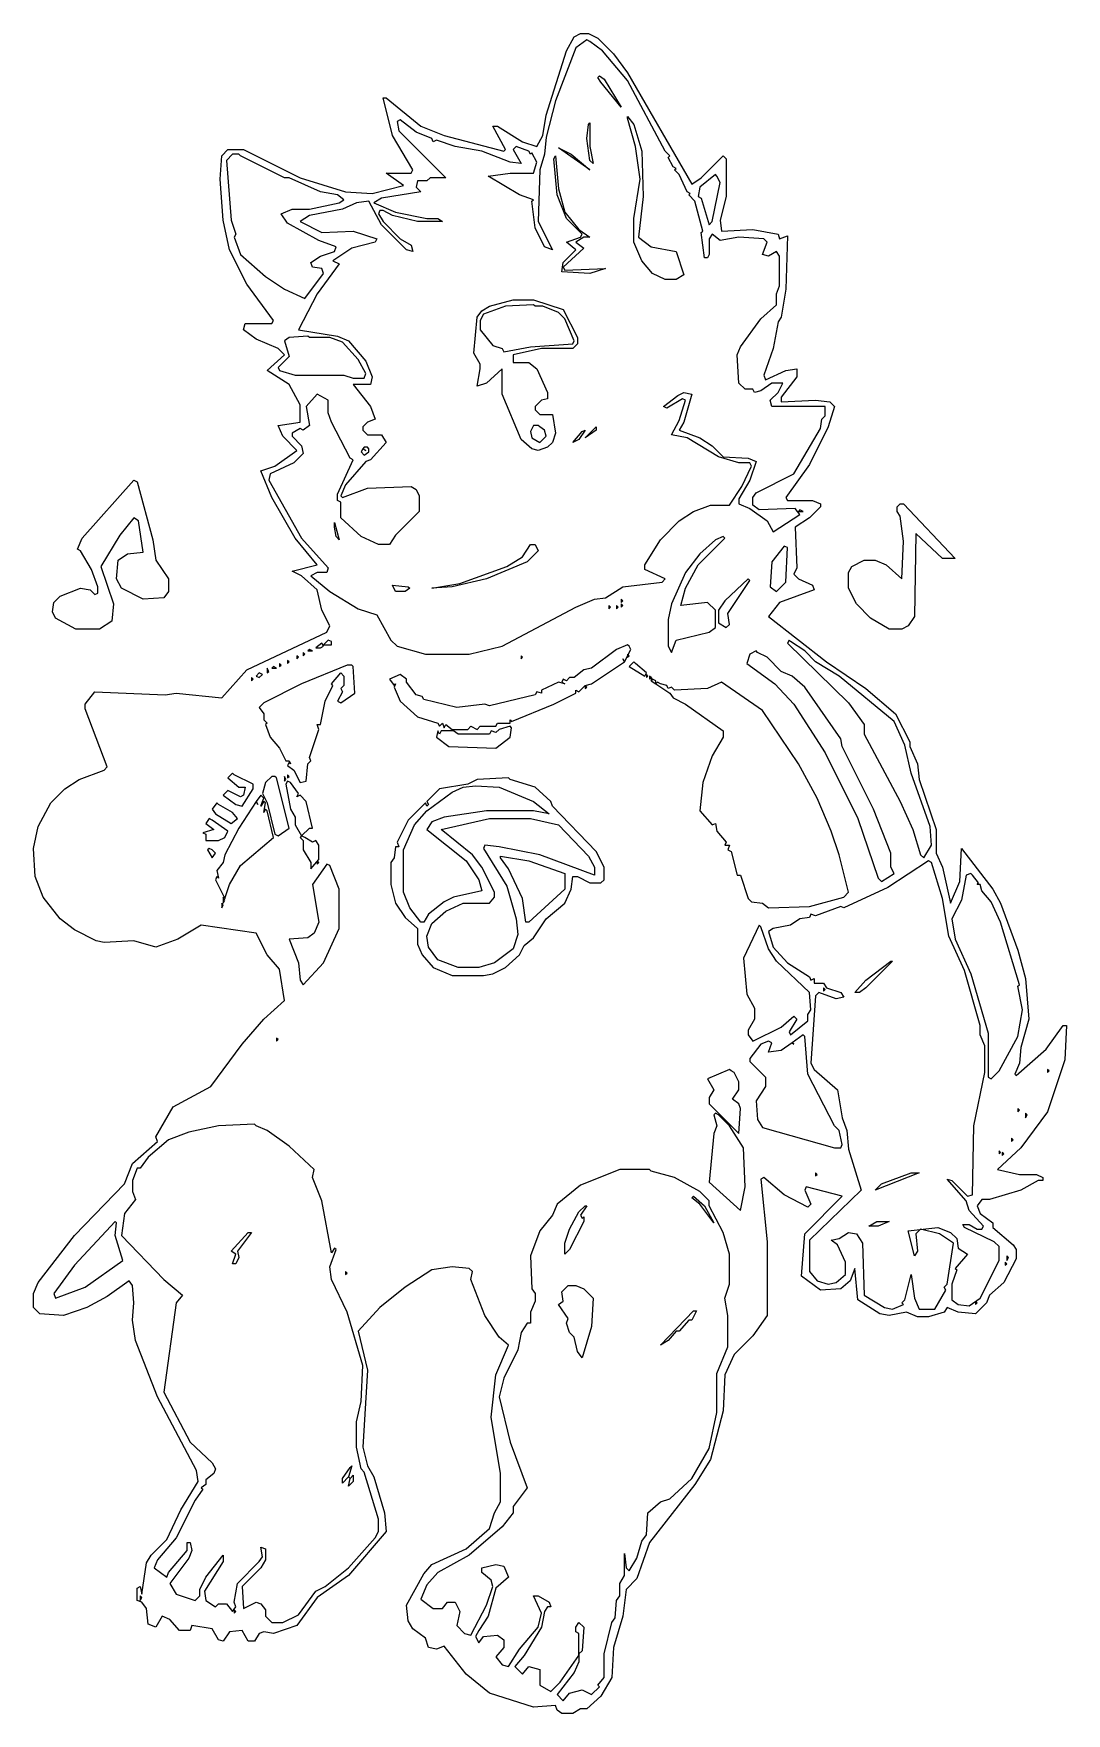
# Model space of a CAD drawing. Extents: x 104 to 763, y 63 to 1135.
import ezdxf

# ---------------------------------------------------------------- set-up
doc = ezdxf.new("R2010")
doc.units = 0
doc.header["$MEASUREMENT"] = 0
doc.layers.get('0').update_dxf_attribs({"color": 3})

msp = doc.modelspace()

# ---------------------------------------------------------------- linework, layer by layer
at = {"linetype": 'Continuous'}
for points in [[(453, 1135), (458, 1135), (464, 1132), (474, 1122), (483, 1110), (524, 1039), (530, 1043), (544, 1057), (546, 1055), (546, 1031), (542, 1016), (543, 1009), (563, 1010), (579, 1007), (580, 1004), (585, 1006), (584, 972), (581, 954), (579, 951), (576, 934), (570, 917), (571, 914), (584, 920), (591, 921), (591, 916), (581, 903), (581, 900), (603, 901), (612, 900), (615, 897), (611, 884), (599, 860), (584, 839), (585, 837), (601, 837), (606, 835), (606, 833), (599, 826), (590, 820), (591, 794), (589, 790), (592, 787), (601, 783), (602, 780), (580, 772), (573, 763), (610, 734), (635, 717), (654, 701), (663, 683), (663, 680), (668, 669), (669, 659), (680, 627), (680, 612), (684, 603), (689, 580), (695, 594), (696, 615), (716, 589), (721, 580), (732, 550), (737, 532), (739, 506), (734, 488), (733, 478), (730, 471), (731, 470), (750, 487), (761, 502), (763, 502), (762, 480), (751, 447), (734, 424), (719, 410), (733, 407), (744, 407), (748, 405), (748, 403), (745, 403), (734, 397), (714, 391), (709, 391), (706, 387), (708, 382), (716, 376), (716, 373), (729, 362), (731, 359), (731, 353), (723, 338), (714, 330), (712, 325), (705, 318), (694, 319), (687, 322), (685, 319), (675, 316), (668, 316), (661, 319), (650, 317), (644, 318), (630, 327), (628, 347), (625, 339), (619, 334), (606, 333), (594, 342), (596, 369), (620, 393), (597, 399), (596, 397), (600, 388), (598, 386), (583, 394), (570, 405), (568, 404), (572, 364), (572, 317), (563, 304), (551, 292), (545, 279), (544, 256), (536, 225), (526, 209), (497, 172), (489, 149), (482, 142), (480, 125), (474, 105), (473, 86), (466, 74), (457, 66), (453, 66), (448, 63), (441, 63), (438, 65), (437, 68), (423, 67), (395, 76), (380, 88), (366, 106), (361, 104), (356, 105), (354, 111), (346, 117), (343, 122), (342, 132), (353, 152), (358, 158), (380, 168), (395, 181), (398, 191), (402, 198), (402, 216), (396, 252), (399, 279), (407, 298), (401, 303), (392, 317), (383, 340), (384, 345), (382, 347), (371, 348), (358, 346), (341, 335), (325, 322), (311, 307), (317, 282), (314, 233), (317, 221), (321, 214), (328, 191), (329, 179), (305, 151), (285, 137), (272, 119), (257, 114), (251, 115), (248, 114), (245, 109), (241, 109), (237, 116), (229, 115), (225, 109), (222, 110), (218, 117), (205, 119), (204, 116), (197, 116), (191, 123), (186, 125), (182, 118), (177, 120), (176, 130), (173, 134), (170, 135), (170, 143), (172, 144), (173, 139), (176, 159), (179, 164), (189, 174), (198, 193), (209, 211), (208, 218), (183, 265), (169, 301), (167, 314), (168, 325), (167, 336), (165, 339), (151, 329), (138, 322), (123, 317), (108, 318), (104, 322), (104, 331), (107, 338), (130, 368), (162, 401), (167, 414), (183, 428), (182, 431), (193, 450), (217, 463), (237, 490), (251, 506), (264, 518), (261, 538), (253, 547), (246, 561), (211, 566), (196, 557), (182, 552), (168, 556), (149, 555), (144, 556), (130, 563), (121, 570), (110, 584), (105, 597), (104, 615), (107, 629), (115, 644), (124, 653), (133, 659), (149, 665), (151, 667), (137, 704), (137, 707), (143, 715), (188, 713), (195, 714), (224, 711), (240, 729), (291, 753), (293, 757), (288, 767), (285, 780), (275, 789), (269, 792), (285, 796), (271, 813), (256, 839), (249, 856), (258, 859), (272, 869), (263, 878), (260, 885), (274, 887), (274, 898), (267, 911), (253, 920), (264, 930), (260, 934), (246, 940), (238, 946), (239, 950), (256, 950), (257, 952), (240, 975), (229, 997), (225, 1016), (223, 1042), (224, 1057), (228, 1061), (238, 1061), (274, 1043), (303, 1034), (320, 1033), (340, 1038), (329, 1046), (345, 1046), (346, 1048), (333, 1070), (327, 1094), (329, 1094), (351, 1076), (366, 1070), (404, 1060), (405, 1061), (397, 1076), (400, 1076), (416, 1066), (425, 1063), (429, 1070), (431, 1083), (444, 1124), (449, 1133), (453, 1135)], [(459, 1130), (457, 1131), (450, 1126), (437, 1092), (431, 1069), (430, 1058), (427, 1048), (426, 1015), (435, 997), (430, 999), (424, 1011), (422, 1028), (423, 1029), (414, 1032), (394, 1044), (408, 1046), (423, 1046), (425, 1053), (422, 1059), (421, 1058), (420, 1060), (412, 1063), (410, 1061), (415, 1052), (408, 1053), (390, 1060), (373, 1063), (361, 1067), (359, 1066), (358, 1068), (348, 1072), (338, 1080), (336, 1079), (337, 1073), (367, 1043), (357, 1043), (355, 1041), (349, 1041), (348, 1037), (351, 1034), (326, 1030), (321, 1027), (335, 1021), (355, 1017), (362, 1017), (365, 1015), (349, 1015), (333, 1019), (327, 1022), (325, 1022), (324, 1020), (327, 1015), (338, 1004), (345, 1000), (346, 996), (342, 997), (326, 1013), (318, 1028), (310, 1027), (301, 1023), (280, 1019), (274, 1015), (288, 1008), (308, 1009), (323, 1004), (322, 1002), (307, 998), (295, 990), (299, 988), (285, 969), (273, 946), (298, 942), (305, 939), (316, 926), (320, 916), (319, 911), (308, 911), (319, 897), (322, 889), (317, 887), (314, 884), (314, 882), (317, 879), (326, 879), (329, 874), (319, 863), (316, 862), (303, 847), (300, 840), (301, 839), (317, 845), (345, 846), (348, 844), (350, 840), (350, 830), (335, 815), (331, 809), (324, 809), (313, 814), (300, 826), (300, 836), (298, 837), (298, 841), (308, 863), (306, 864), (294, 887), (292, 893), (292, 901), (285, 905), (278, 897), (280, 885), (276, 882), (274, 883), (269, 880), (269, 878), (275, 872), (276, 867), (270, 861), (255, 854), (254, 850), (275, 813), (292, 794), (291, 791), (285, 791), (281, 789), (293, 779), (311, 768), (323, 764), (332, 748), (336, 744), (354, 739), (382, 739), (403, 744), (450, 769), (462, 774), (469, 775), (480, 782), (505, 785), (507, 787), (494, 793), (494, 796), (504, 812), (516, 824), (525, 830), (536, 834), (548, 834), (556, 846), (562, 859), (561, 861), (554, 861), (541, 865), (521, 877), (511, 879), (516, 888), (520, 901), (518, 902), (508, 896), (506, 897), (515, 904), (519, 906), (524, 905), (519, 887), (516, 882), (529, 877), (537, 872), (544, 865), (560, 864), (565, 862), (561, 850), (554, 838), (554, 835), (561, 832), (572, 824), (576, 817), (593, 828), (590, 832), (567, 831), (563, 834), (563, 839), (565, 842), (589, 854), (606, 883), (607, 889), (609, 891), (609, 897), (575, 897), (574, 901), (579, 906), (582, 912), (575, 912), (568, 907), (564, 906), (563, 908), (558, 908), (554, 912), (553, 930), (555, 935), (568, 953), (578, 962), (578, 969), (580, 974), (580, 993), (578, 996), (573, 993), (569, 994), (572, 1002), (570, 1004), (554, 1005), (542, 1003), (537, 1007), (535, 1004), (535, 994), (534, 992), (532, 992), (530, 1008), (531, 1009), (526, 1028), (522, 1032), (523, 1033), (521, 1034), (516, 1045), (513, 1048), (514, 1049), (512, 1050), (509, 1056), (510, 1057), (507, 1060), (483, 1105), (467, 1124), (459, 1130)], [(465, 1108), (468, 1106), (479, 1088), (466, 1104), (464, 1107), (465, 1108)], [(458, 1077), (459, 1078), (459, 1063), (461, 1052), (459, 1054), (457, 1068), (458, 1077)], [(483, 1081), (483, 1082), (487, 1077), (492, 1060), (493, 1031), (490, 1005), (498, 999), (514, 996), (519, 981), (514, 978), (507, 978), (499, 982), (492, 990), (487, 1002), (487, 1017), (491, 1042), (488, 1063), (483, 1081)], [(439, 1062), (447, 1058), (459, 1048), (439, 1062)], [(236, 1057), (235, 1058), (231, 1058), (227, 1054), (230, 1016), (233, 1007), (232, 1005), (236, 994), (252, 980), (264, 972), (277, 966), (289, 982), (288, 985), (282, 986), (281, 989), (287, 993), (296, 996), (297, 999), (286, 1003), (266, 1014), (262, 1020), (269, 1023), (280, 1023), (299, 1027), (302, 1029), (298, 1032), (287, 1034), (267, 1043), (264, 1043), (236, 1057)], [(436, 1055), (437, 1057), (439, 1036), (443, 1021), (452, 1010), (459, 1005), (455, 1005), (450, 1002), (455, 998), (442, 986), (443, 984), (469, 985), (459, 982), (441, 983), (442, 989), (450, 997), (444, 1002), (453, 1005), (454, 1007), (444, 1017), (438, 1032), (436, 1055)], [(540, 1044), (539, 1045), (529, 1037), (528, 1031), (530, 1030), (535, 1013), (537, 1015), (542, 1040), (540, 1044)], [(410, 965), (423, 965), (442, 959), (451, 941), (451, 937), (448, 934), (428, 934), (410, 930), (410, 925), (420, 925), (425, 921), (432, 906), (432, 902), (428, 901), (424, 897), (424, 895), (427, 892), (435, 892), (437, 880), (435, 874), (432, 871), (426, 869), (422, 870), (415, 876), (403, 905), (403, 921), (393, 912), (387, 910), (389, 921), (389, 924), (385, 931), (387, 954), (390, 958), (395, 961), (410, 965)], [(424, 961), (423, 962), (405, 961), (391, 956), (389, 952), (389, 946), (397, 936), (403, 934), (404, 932), (421, 935), (448, 937), (449, 939), (443, 953), (439, 957), (429, 961), (424, 961)], [(280, 941), (279, 942), (267, 941), (264, 939), (267, 929), (260, 922), (261, 920), (271, 917), (302, 917), (308, 915), (315, 915), (316, 918), (311, 927), (301, 938), (293, 941), (280, 941)], [(427, 884), (426, 885), (423, 885), (421, 881), (422, 877), (427, 874), (431, 878), (430, 882), (427, 884)], [(454, 881), (456, 882), (452, 876), (448, 874), (454, 881)], [(462, 883), (463, 884), (463, 882), (456, 877), (462, 883)], [(318, 870), (317, 871), (315, 871), (314, 870), (316, 869), (314, 870), (313, 868), (315, 866), (318, 868), (318, 870)], [(168, 850), (170, 849), (180, 812), (182, 799), (190, 787), (190, 779), (187, 775), (174, 774), (160, 781), (157, 787), (158, 799), (164, 803), (174, 804), (171, 824), (168, 826), (159, 815), (147, 795), (155, 771), (154, 760), (146, 755), (131, 755), (118, 762), (116, 766), (117, 772), (121, 776), (134, 781), (140, 780), (143, 777), (145, 778), (145, 782), (141, 793), (134, 805), (132, 806), (135, 813), (168, 850)], [(595, 830), (593, 831), (592, 830), (595, 830)], [(657, 835), (659, 835), (692, 800), (684, 800), (667, 816), (666, 763), (662, 757), (658, 755), (650, 755), (638, 762), (629, 771), (624, 781), (624, 791), (626, 795), (634, 799), (641, 799), (648, 796), (658, 787), (659, 811), (657, 827), (655, 830), (655, 833), (657, 835)], [(296, 820), (296, 823), (299, 812), (297, 814), (296, 820)], [(421, 809), (424, 809), (426, 805), (419, 798), (393, 787), (371, 782), (358, 781), (376, 784), (406, 795), (416, 801), (421, 809)], [(545, 813), (544, 814), (539, 812), (529, 803), (520, 791), (511, 771), (509, 761), (509, 744), (511, 740), (514, 748), (535, 753), (539, 756), (539, 767), (534, 772), (517, 770), (520, 781), (528, 796), (545, 813)], [(585, 807), (583, 808), (575, 798), (574, 782), (578, 779), (584, 785), (585, 807)], [(333, 783), (343, 782), (344, 781), (341, 779), (335, 779), (333, 783)], [(561, 786), (560, 787), (545, 773), (541, 767), (541, 759), (546, 756), (548, 758), (547, 765), (561, 786)], [(480, 773), (479, 774), (479, 772), (480, 773)], [(472, 769), (471, 770), (471, 768), (472, 769)], [(477, 769), (476, 770), (476, 768), (477, 769)], [(480, 770), (479, 771), (479, 769), (480, 770)], [(277, 739), (276, 740), (276, 738), (277, 739)], [(282, 741), (280, 742), (279, 741), (282, 741)], [(287, 743), (289, 744), (288, 746), (284, 743), (287, 743)], [(294, 747), (292, 748), (289, 745), (294, 745), (294, 747)], [(484, 744), (483, 745), (476, 742), (460, 730), (455, 729), (449, 724), (446, 724), (444, 722), (442, 723), (441, 721), (443, 720), (439, 721), (428, 716), (428, 714), (425, 715), (424, 713), (395, 706), (392, 707), (374, 705), (353, 710), (352, 712), (348, 713), (342, 721), (342, 723), (338, 726), (331, 723), (334, 719), (335, 720), (334, 718), (338, 709), (349, 699), (362, 695), (363, 693), (365, 695), (366, 692), (367, 694), (371, 691), (381, 691), (383, 693), (387, 691), (389, 693), (399, 693), (400, 695), (408, 695), (408, 697), (409, 696), (436, 707), (450, 714), (450, 716), (452, 715), (456, 719), (460, 720), (481, 734), (480, 736), (481, 734), (485, 742), (484, 744)], [(566, 740), (565, 741), (561, 739), (559, 733), (577, 720), (589, 707), (609, 676), (630, 634), (643, 596), (645, 594), (653, 599), (651, 603), (651, 612), (640, 640), (620, 680), (619, 685), (596, 718), (588, 725), (581, 728), (572, 737), (566, 740)], [(587, 747), (586, 748), (585, 746), (624, 708), (634, 694), (634, 688), (657, 645), (665, 627), (670, 611), (672, 609), (677, 617), (676, 629), (664, 663), (660, 681), (653, 696), (618, 725), (603, 734), (596, 741), (587, 747)], [(308, 731), (307, 732), (304, 732), (275, 720), (251, 708), (248, 705), (251, 701), (251, 697), (253, 695), (252, 694), (255, 686), (261, 679), (265, 671), (267, 671), (268, 669), (267, 670), (266, 668), (270, 665), (274, 657), (278, 658), (279, 669), (281, 671), (280, 673), (286, 691), (285, 694), (287, 694), (290, 709), (295, 719), (294, 720), (300, 727), (302, 725), (302, 719), (300, 717), (301, 715), (298, 709), (300, 708), (309, 714), (308, 731)], [(254, 728), (253, 730), (253, 727), (254, 728)], [(259, 730), (257, 731), (256, 730), (259, 730)], [(262, 732), (261, 733), (261, 731), (262, 732)], [(267, 734), (266, 735), (266, 733), (267, 734)], [(273, 737), (272, 738), (272, 736), (273, 737)], [(416, 737), (415, 738), (415, 736), (416, 737)], [(484, 738), (483, 739), (483, 737), (484, 738)], [(488, 733), (487, 734), (484, 731), (494, 725), (495, 727), (488, 733)], [(244, 723), (243, 724), (243, 722), (244, 723)], [(250, 726), (248, 727), (246, 725), (248, 724), (250, 726)], [(457, 718), (456, 719), (456, 717), (457, 718)], [(496, 725), (495, 726), (495, 724), (496, 725)], [(498, 724), (497, 725), (497, 723), (498, 724)], [(499, 723), (498, 724), (498, 722), (499, 723)], [(501, 722), (499, 723), (498, 722), (501, 720), (501, 722)], [(504, 720), (502, 721), (501, 720), (510, 714), (512, 711), (520, 707), (544, 690), (544, 686), (537, 674), (531, 657), (529, 639), (537, 630), (539, 631), (540, 626), (546, 619), (545, 617), (548, 617), (547, 614), (549, 613), (553, 598), (555, 598), (560, 583), (562, 581), (569, 580), (573, 577), (599, 578), (621, 584), (624, 587), (618, 611), (613, 626), (604, 647), (592, 669), (569, 703), (543, 721), (534, 717), (513, 716), (511, 718), (509, 717), (508, 719), (504, 720)], [(409, 692), (408, 693), (401, 691), (399, 689), (396, 690), (395, 688), (375, 688), (372, 690), (364, 690), (363, 688), (362, 690), (361, 686), (369, 680), (399, 679), (408, 686), (409, 692)], [(232, 662), (231, 663), (228, 660), (235, 654), (239, 654), (238, 649), (236, 648), (228, 652), (225, 649), (233, 643), (237, 642), (244, 653), (244, 656), (232, 662)], [(259, 660), (258, 661), (256, 661), (252, 657), (250, 650), (253, 644), (258, 624), (260, 623), (267, 628), (259, 660)], [(265, 659), (264, 661), (264, 658), (265, 659)], [(268, 657), (266, 658), (265, 656), (268, 640), (271, 635), (271, 630), (275, 623), (280, 628), (282, 628), (278, 645), (274, 649), (272, 648), (273, 650), (268, 657)], [(267, 661), (266, 662), (266, 660), (267, 661)], [(408, 659), (407, 660), (387, 659), (381, 656), (363, 653), (355, 645), (356, 643), (355, 642), (354, 644), (343, 633), (336, 619), (337, 616), (335, 616), (334, 609), (332, 606), (332, 592), (335, 580), (341, 571), (349, 564), (349, 554), (352, 547), (359, 539), (371, 534), (391, 534), (397, 535), (405, 539), (414, 547), (417, 553), (423, 558), (431, 570), (443, 580), (447, 589), (448, 597), (451, 597), (459, 593), (466, 593), (468, 595), (468, 603), (463, 613), (435, 642), (434, 645), (424, 654), (408, 659)], [(386, 655), (401, 654), (423, 645), (433, 637), (423, 639), (393, 639), (366, 635), (358, 632), (355, 627), (380, 607), (388, 595), (390, 588), (372, 584), (366, 581), (356, 573), (353, 568), (351, 568), (344, 577), (340, 587), (340, 614), (347, 630), (355, 639), (371, 651), (378, 654), (386, 655)], [(222, 643), (221, 644), (218, 640), (220, 637), (230, 631), (234, 634), (231, 638), (222, 643)], [(250, 645), (251, 647), (249, 649), (246, 645), (247, 643), (246, 645), (235, 628), (226, 611), (225, 606), (221, 601), (222, 596), (221, 597), (220, 595), (226, 583), (229, 592), (236, 604), (257, 622), (253, 639), (252, 640), (251, 638), (252, 644), (251, 645), (249, 642), (250, 645)], [(218, 633), (216, 634), (214, 631), (219, 627), (212, 625), (214, 624), (214, 620), (222, 620), (226, 622), (228, 626), (218, 633)], [(395, 634), (421, 634), (439, 630), (458, 610), (462, 603), (462, 598), (427, 611), (401, 616), (392, 617), (391, 615), (406, 591), (412, 570), (413, 560), (410, 551), (398, 542), (388, 539), (375, 539), (362, 544), (356, 552), (355, 559), (358, 567), (367, 575), (378, 580), (395, 580), (398, 584), (398, 587), (390, 603), (384, 611), (364, 627), (395, 634)], [(277, 622), (275, 623), (274, 622), (276, 620), (276, 614), (281, 606), (281, 602), (286, 608), (286, 617), (284, 620), (282, 619), (277, 622)], [(218, 614), (216, 615), (215, 614), (218, 609), (220, 612), (218, 614)], [(293, 604), (291, 605), (282, 592), (286, 568), (283, 561), (279, 558), (267, 557), (273, 542), (274, 531), (276, 528), (289, 542), (299, 564), (299, 589), (293, 604)], [(286, 606), (285, 607), (285, 605), (286, 606)], [(402, 609), (402, 610), (420, 607), (443, 599), (443, 589), (420, 568), (418, 568), (416, 583), (407, 602), (402, 609)], [(677, 606), (675, 607), (649, 590), (621, 577), (619, 578), (603, 572), (600, 573), (599, 571), (593, 570), (587, 566), (576, 564), (573, 562), (576, 552), (585, 542), (599, 533), (600, 531), (602, 532), (602, 529), (608, 529), (610, 526), (619, 523), (621, 520), (616, 519), (605, 523), (603, 521), (600, 478), (602, 474), (617, 461), (620, 443), (623, 435), (624, 423), (632, 397), (599, 365), (599, 345), (604, 339), (611, 337), (616, 338), (622, 343), (622, 351), (617, 362), (613, 365), (618, 366), (624, 370), (629, 369), (633, 363), (634, 330), (647, 322), (652, 321), (659, 324), (658, 325), (660, 327), (664, 343), (666, 328), (669, 321), (679, 321), (686, 333), (685, 335), (687, 337), (691, 363), (682, 369), (670, 372), (667, 369), (668, 358), (666, 355), (662, 371), (681, 373), (689, 370), (693, 366), (694, 360), (700, 356), (692, 347), (693, 346), (690, 337), (690, 327), (694, 324), (701, 323), (708, 328), (720, 352), (720, 361), (717, 364), (698, 373), (697, 375), (701, 375), (706, 372), (709, 372), (710, 374), (701, 384), (699, 390), (687, 404), (690, 403), (700, 393), (703, 394), (704, 438), (711, 472), (711, 489), (708, 496), (708, 502), (698, 537), (688, 559), (684, 583), (677, 606)], [(703, 598), (702, 599), (699, 598), (696, 582), (690, 570), (692, 557), (702, 535), (713, 497), (713, 469), (715, 468), (720, 473), (732, 495), (735, 512), (732, 527), (733, 528), (721, 568), (715, 581), (709, 588), (708, 592), (706, 592), (707, 593), (703, 598)], [(225, 579), (224, 580), (224, 577), (225, 579)], [(226, 582), (225, 584), (225, 580), (226, 582)], [(568, 565), (567, 566), (557, 545), (559, 522), (564, 513), (564, 506), (560, 499), (560, 496), (563, 492), (581, 501), (589, 508), (591, 506), (586, 498), (587, 496), (598, 505), (598, 509), (600, 512), (599, 523), (578, 543), (573, 551), (568, 565)], [(651, 543), (652, 543), (635, 526), (631, 523), (628, 523), (635, 531), (651, 543)], [(609, 525), (608, 526), (608, 524), (609, 525)], [(260, 493), (259, 494), (259, 492), (260, 493)], [(596, 495), (595, 496), (588, 491), (589, 490), (588, 491), (581, 486), (573, 485), (575, 491), (573, 492), (568, 490), (561, 481), (561, 479), (571, 469), (571, 463), (565, 454), (566, 442), (569, 437), (615, 424), (619, 424), (620, 426), (618, 435), (615, 438), (598, 471), (596, 495)], [(549, 473), (548, 474), (534, 468), (538, 461), (535, 456), (535, 452), (554, 433), (555, 449), (554, 452), (550, 455), (554, 461), (554, 466), (551, 472), (549, 473)], [(752, 473), (751, 474), (751, 472), (752, 473)], [(541, 445), (539, 446), (538, 445), (540, 438), (538, 433), (535, 402), (555, 384), (558, 399), (557, 424), (548, 438), (541, 445)], [(733, 448), (732, 449), (732, 447), (733, 448)], [(738, 445), (737, 446), (737, 443), (738, 445)], [(246, 438), (245, 439), (222, 438), (203, 434), (190, 429), (177, 418), (172, 411), (170, 411), (167, 403), (167, 396), (169, 391), (162, 382), (160, 368), (187, 340), (199, 330), (195, 325), (187, 268), (204, 236), (218, 223), (220, 219), (219, 216), (214, 212), (214, 209), (211, 207), (212, 206), (207, 199), (195, 175), (183, 161), (181, 156), (189, 150), (190, 153), (202, 167), (202, 172), (204, 172), (205, 167), (203, 162), (191, 146), (195, 139), (207, 135), (210, 138), (210, 142), (214, 150), (225, 164), (225, 160), (213, 141), (214, 135), (220, 131), (222, 133), (227, 133), (231, 128), (233, 131), (232, 134), (234, 146), (248, 160), (250, 163), (249, 169), (252, 168), (252, 161), (249, 156), (237, 144), (238, 130), (246, 134), (249, 133), (252, 129), (252, 125), (256, 121), (263, 121), (273, 126), (284, 141), (290, 144), (305, 156), (322, 175), (324, 179), (324, 187), (315, 217), (313, 219), (310, 233), (310, 249), (313, 262), (314, 285), (304, 319), (294, 340), (293, 348), (297, 359), (296, 360), (294, 357), (288, 390), (282, 405), (283, 410), (267, 425), (253, 435), (246, 438)], [(729, 429), (728, 430), (728, 428), (729, 429)], [(721, 421), (720, 422), (720, 420), (721, 421)], [(723, 420), (722, 421), (722, 419), (723, 420)], [(498, 409), (497, 410), (478, 410), (453, 400), (438, 388), (435, 381), (427, 371), (421, 355), (422, 334), (424, 331), (424, 326), (421, 319), (421, 312), (419, 312), (415, 306), (413, 295), (404, 277), (401, 265), (408, 236), (419, 207), (410, 195), (410, 191), (403, 182), (382, 164), (362, 153), (355, 145), (351, 136), (359, 130), (365, 130), (368, 134), (373, 134), (376, 128), (374, 119), (379, 114), (383, 113), (393, 132), (397, 144), (396, 148), (390, 153), (390, 156), (399, 158), (404, 157), (407, 150), (399, 143), (394, 125), (388, 116), (386, 112), (388, 108), (391, 112), (400, 113), (404, 110), (404, 105), (399, 99), (403, 94), (407, 93), (414, 104), (426, 118), (428, 127), (423, 138), (426, 138), (433, 134), (434, 131), (432, 131), (430, 128), (428, 118), (417, 100), (411, 93), (416, 88), (420, 93), (427, 91), (427, 81), (434, 77), (440, 83), (452, 100), (452, 114), (450, 115), (450, 118), (452, 121), (455, 118), (454, 103), (452, 101), (452, 96), (449, 89), (438, 75), (442, 71), (446, 76), (454, 78), (460, 75), (465, 80), (464, 81), (468, 86), (468, 101), (473, 121), (475, 124), (476, 135), (478, 138), (478, 146), (481, 151), (481, 165), (482, 156), (484, 154), (489, 162), (492, 173), (495, 177), (496, 191), (504, 198), (510, 200), (524, 213), (535, 232), (540, 255), (540, 280), (547, 297), (547, 317), (545, 328), (548, 337), (548, 356), (544, 370), (535, 387), (535, 390), (529, 396), (513, 405), (498, 409)], [(604, 407), (603, 408), (603, 406), (604, 407)], [(664, 408), (669, 408), (641, 397), (645, 401), (664, 408)], [(456, 387), (457, 387), (453, 381), (454, 379), (455, 380), (455, 377), (446, 359), (443, 356), (443, 363), (446, 372), (452, 383), (456, 387)], [(524, 392), (525, 393), (532, 387), (538, 376), (529, 388), (524, 392)], [(157, 376), (156, 377), (130, 349), (117, 331), (118, 328), (137, 335), (161, 352), (156, 368), (157, 376)], [(642, 377), (650, 377), (643, 374), (637, 374), (642, 377)], [(241, 370), (243, 370), (234, 358), (235, 354), (233, 350), (231, 350), (233, 356), (230, 358), (241, 370)], [(726, 354), (725, 355), (725, 352), (726, 354)], [(304, 344), (303, 345), (303, 343), (304, 344)], [(725, 350), (724, 351), (724, 349), (725, 350)], [(445, 336), (450, 336), (455, 334), (461, 328), (460, 310), (454, 290), (451, 294), (449, 303), (446, 306), (444, 312), (445, 315), (439, 324), (442, 326), (441, 332), (445, 336)], [(706, 325), (705, 326), (705, 324), (706, 325)], [(525, 320), (527, 320), (524, 314), (522, 314), (516, 307), (514, 307), (509, 301), (504, 298), (525, 320)], [(306, 220), (307, 221), (305, 214), (306, 213), (308, 215), (308, 211), (305, 208), (306, 213), (305, 214), (301, 210), (301, 213), (306, 220)], [(173, 137), (172, 138), (172, 135), (173, 137)], [(233, 128), (232, 129), (232, 127), (233, 128)]]:
    msp.add_lwpolyline(points, dxfattribs=at)

doc.saveas('drawing.dxf')
